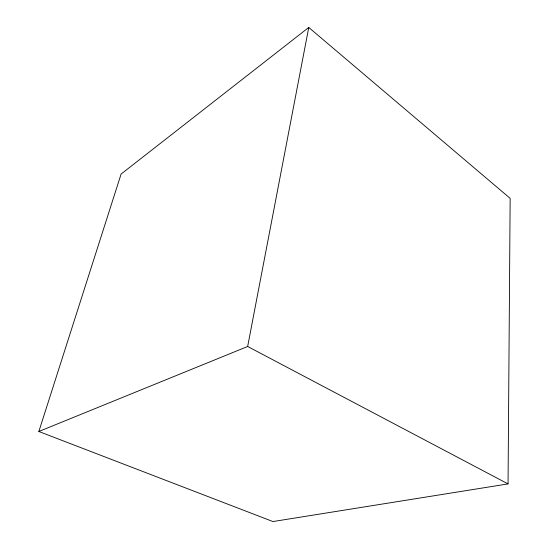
<?xml version="1.0" encoding="UTF-8"?>
<svg xmlns="http://www.w3.org/2000/svg" width="549" height="549" viewBox="0 0 549 549"><rect width="100%" height="100%" fill="white"/><g stroke="black" fill="none" stroke-linecap="round" stroke-linejoin="round"><path stroke-width="0.82" d="M508.051 483.909L510.151 198.354L308.758 27.45L121.103 174.047L38.849 431.493L272.949 521.55L508.051 483.909L247.654 346.488L38.849 431.493M247.654 346.488L308.758 27.45"/></g></svg>
